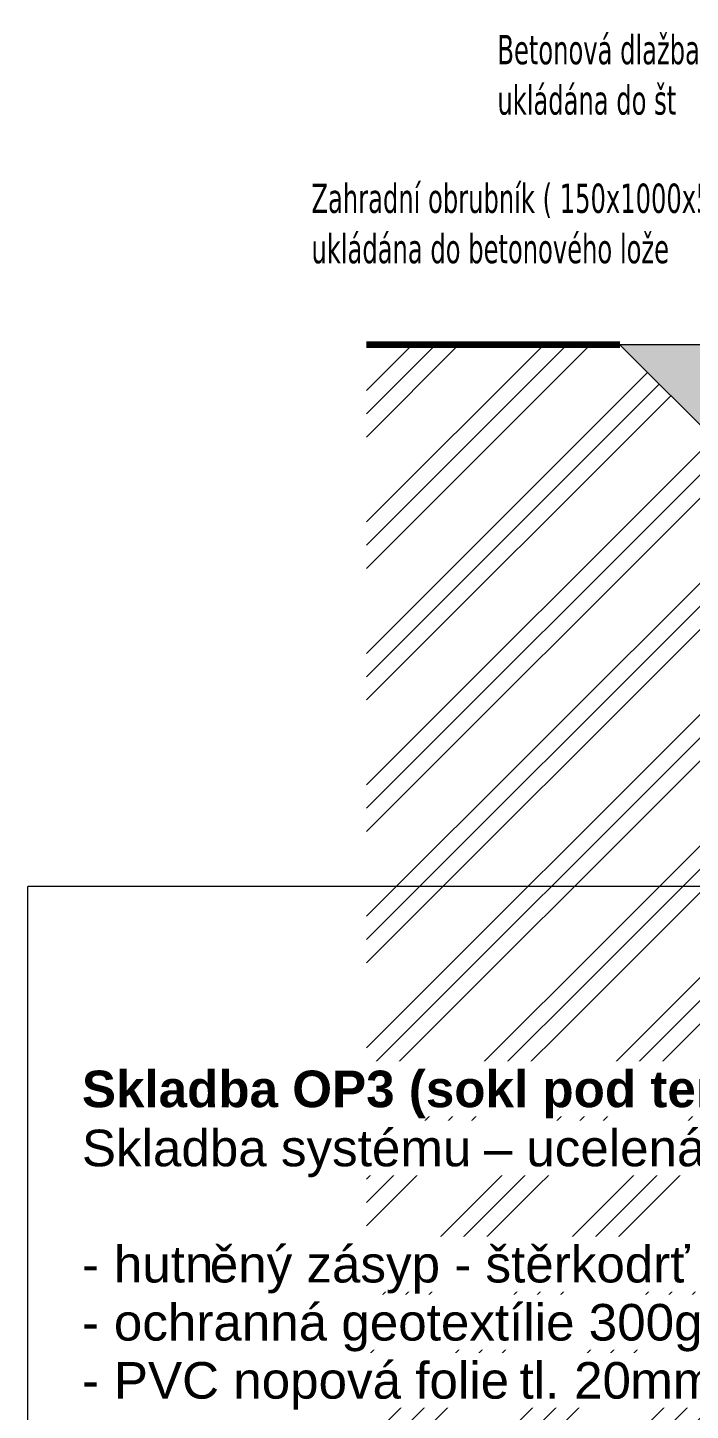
# Model space of a CAD drawing. Header units: millimetres. Extents: x 3130 to 6445, y 930 to 3528.
# Drawn here: x 3175 to 3627, y 1558 to 2503 of the extents above; entities that cross this region are included whole.
import ezdxf

# ---------------------------------------------------------------- set-up
doc = ezdxf.new("R2010")
doc.units = ezdxf.units.MM
for name, color, linetype, lineweight in [('A-DETL', 90, 'Continuous', 18), ('A-DETL-GENF', 92, 'Continuous', 18), ('A-DETL-THIN', 151, 'Continuous', 18), ('A-DETL-WIDE', 214, 'Continuous', 100), ('G-ANNO-TEXT', 231, 'Continuous', 9)]:
    doc.layers.add(name, color=color, linetype=linetype, lineweight=lineweight)
doc.styles.add('Arial', font='arial.ttf', dxfattribs={"height": 25})
doc.styles.add('Arial_B', font='arialbd.ttf', dxfattribs={"height": 25})
doc.styles.add('Tahoma_B', font='tahomabd.ttf', dxfattribs={"width": 0.7, "height": 20})

msp = doc.modelspace()

# ---------------------------------------------------------------- hatches: boundary and pattern name
at = {"layer": 'A-DETL-GENF'}
h = msp.add_hatch(dxfattribs=at)
h.set_pattern_fill('FP_4', style=0, pattern_type=2)
h.set_pattern_definition([(45, (0, 0), (-44.9013, 44.9013), []), (45, (15.875, 0), (0, 89.80256), []), (45, (-15.875, 0), (0, 89.80256), [])])
h.paths.add_polyline_path([(5718.5, 1180.1), (5718.5, 2435.9), (5386.26, 2435.9), (5386.26, 1476.62), (4786.26, 1293.18), (4786.26, 1585.9), (4286.26, 1585.9), (4286.26, 2055.24), (3709.96, 2055.24), (3709.96, 2155.24), (3579.3, 2285.9), (3406.26, 2285.9), (3406.26, 1180.1), (5178.11, 1180.1)])
h.paths.add_polyline_path([(3863.26, 2197.57), (3865.29, 2199.91), (3863.26, 2201.94), (3863.26, 2201.34)])
h = msp.add_hatch(dxfattribs=at)
h.set_pattern_fill('FP_7', color=1, style=0, pattern_type=2)
h.set_pattern_definition([(45, (0, 0), (0, 14.142136), [5, -15]), (135, (10.6, 7), (-14.142136, 9e-16), [5, -15])])
h.paths.add_polyline_path([(4291.26, 1590.9), (4566.26, 1590.9), (4566.26, 1907.87), (4564.28, 1908.8), (4562.94, 1909.82), (4561.67, 1911.48), (4560.87, 1913.41), (4560.6, 1915.48), (4560.87, 1917.55), (4561.67, 1919.48), (4562.94, 1921.14), (4564.6, 1922.41), (4566.26, 1923.1), (4566.26, 2055.24), (4291.26, 2055.24), (4291.26, 1594.13)])
h.paths.add_polyline_path([(4286.26, 1585.9), (4291.26, 1585.9), (4291.26, 1590.9), (4286.26, 1590.9)])
h.paths.add_polyline_path([(4453.6, 1907.48), (4451.53, 1907.75), (4449.6, 1908.55), (4447.94, 1909.82), (4446.67, 1911.48), (4445.87, 1913.41), (4445.6, 1915.48), (4445.87, 1917.55), (4446.67, 1919.48), (4447.94, 1921.14), (4449.6, 1922.41), (4451.53, 1923.21), (4453.6, 1923.48), (4455.96, 1923.09), (4457.6, 1922.41), (4459.26, 1921.14), (4460.53, 1919.48), (4461.33, 1917.55), (4461.6, 1915.48), (4461.33, 1913.41), (4460.53, 1911.48), (4459.26, 1909.82), (4457.6, 1908.55), (4455.67, 1907.75)])
h.paths.add_polyline_path([(3709.96, 2155.24), (3813.26, 2227.58), (3813.26, 2285.9), (3579.3, 2285.9), (3637.62, 2227.58)])

# ---------------------------------------------------------------- linework, layer by layer
at = {"layer": 'A-DETL'}
for p, q in [((3579.3, 2285.9), (3709.96, 2155.24)), ((3813.26, 2285.9), (3579.3, 2285.9))]:
    msp.add_line(p, q, dxfattribs=at)
at = {"layer": 'A-DETL-THIN'}
for p in [(3174.96, 1145.9), (4881.13, 1915.9)]:
    msp.add_line(p, (3174.96, 1915.9), dxfattribs=at)
at = {"layer": 'A-DETL-WIDE'}
msp.add_line((3579.3, 2285.9), (3406.26, 2285.9), dxfattribs=at)

# ---------------------------------------------------------------- texts
at = {"layer": 'G-ANNO-TEXT', "color": 1, "insert": (3495.66, 2497.6), "char_height": 20, "width": 520.215, "attachment_point": 1, "style": 'Tahoma_B', "bg_fill": 3, "box_fill_scale": 1.25, "bg_fill_color": 256, "bg_fill_true_color": 13158600, "bg_fill_transparency": 0}
msp.add_mtext('Betonová dlažba 50mm ( 400x400x50mm)', dxfattribs=at)
at = {"layer": 'G-ANNO-TEXT', "color": 7, "insert": (3211.98, 1670.36), "char_height": 25, "width": 26.4557, "attachment_point": 1, "style": 'Arial', "bg_fill": 3, "box_fill_scale": 1.25, "bg_fill_color": 256, "bg_fill_true_color": 13158600, "bg_fill_transparency": 0}
msp.add_mtext('- ', dxfattribs=at)

# ---------------------------------------------------------------- next in the draw order: texts
at = {"layer": 'G-ANNO-TEXT', "color": 1, "char_height": 20, "attachment_point": 1, "style": 'Tahoma_B', "bg_fill": 3, "box_fill_scale": 1.25, "bg_fill_color": 256, "bg_fill_true_color": 13158600, "bg_fill_transparency": 0}
for s, insert, width in [('ukládána do št', (3495.66, 2463.21), 179.578), ('Zahradní obrubník ( 150x1000x50mm)', (3368.72, 2396.08), 474.1982)]:
    msp.add_mtext(s, dxfattribs=dict(at, insert=insert, width=width))
at = {"layer": 'G-ANNO-TEXT', "color": 7, "char_height": 25, "attachment_point": 1, "bg_fill": 3, "box_fill_scale": 1.25, "bg_fill_color": 256, "bg_fill_true_color": 13158600, "bg_fill_transparency": 0}
for s, insert, width, style in [('Skladba OP3 (sokl pod terénem):', (3211.98, 1790.09), 661.3922, 'Arial_B'), ('hutn', (3233.81, 1670.36), 79.3671, 'Arial')]:
    msp.add_mtext(s, dxfattribs=dict(at, insert=insert, width=width, style=style))

# ---------------------------------------------------------------- next in the draw order: texts
at = {"layer": 'G-ANNO-TEXT', "color": 1, "insert": (3368.72, 2361.68), "char_height": 20, "width": 359.7172, "attachment_point": 1, "style": 'Tahoma_B', "bg_fill": 3, "box_fill_scale": 1.25, "bg_fill_color": 256, "bg_fill_true_color": 13158600, "bg_fill_transparency": 0}
msp.add_mtext('ukládána do betonového lože', dxfattribs=at)
at = {"layer": 'G-ANNO-TEXT', "color": 7, "char_height": 25, "attachment_point": 1, "style": 'Arial', "bg_fill": 3, "box_fill_scale": 1.25, "bg_fill_color": 256, "bg_fill_true_color": 13158600, "bg_fill_transparency": 0}
for s, insert, width in [('Skladba systému ', (3211.98, 1749.74), 332.7003), ('ěný zásyp - štěrkodrť fr. ', (3299.29, 1670.36), 459.3669), ('- ', (3211.98, 1630.68), 26.4557)]:
    msp.add_mtext(s, dxfattribs=dict(at, insert=insert, width=width))

# ---------------------------------------------------------------- next in the draw order: texts
for s, insert, width in [('\\fArial|b0|i0|c238|p34|;–', (3486.49, 1749.74), 23.2489), ('ochranná geotextílie 300g/m2, tl. 3mm', (3233.81, 1630.68), 718.312)]:
    msp.add_mtext(s, dxfattribs=dict(at, insert=insert, width=width))

# ---------------------------------------------------------------- next in the draw order: texts
for s, insert, width in [(' ucelená dodávka ', (3505.67, 1749.74), 340.7172), ('- ', (3211.98, 1590.99), 26.4557)]:
    msp.add_mtext(s, dxfattribs=dict(at, insert=insert, width=width))

# ---------------------------------------------------------------- next in the draw order: texts
at = {"layer": 'G-ANNO-TEXT', "color": 7, "insert": (3233.81, 1590.99), "char_height": 25, "width": 323.8818, "attachment_point": 1, "style": 'Arial', "bg_fill": 3, "box_fill_scale": 1.25, "bg_fill_color": 256, "bg_fill_true_color": 13158600, "bg_fill_transparency": 0}
msp.add_mtext('PVC nopová folie', dxfattribs=at)

# ---------------------------------------------------------------- next in the draw order: texts
at = {"layer": 'G-ANNO-TEXT', "color": 7, "insert": (3501.04, 1590.99), "char_height": 25, "width": 56.9198, "attachment_point": 1, "style": 'Arial', "bg_fill": 3, "box_fill_scale": 1.25, "bg_fill_color": 256, "bg_fill_true_color": 13158600, "bg_fill_transparency": 0}
msp.add_mtext(' tl. ', dxfattribs=at)

# ---------------------------------------------------------------- next in the draw order: texts
at = {"layer": 'G-ANNO-TEXT', "color": 7, "insert": (3548, 1590.99), "char_height": 25, "width": 46.4979, "attachment_point": 1, "style": 'Arial', "bg_fill": 3, "box_fill_scale": 1.25, "bg_fill_color": 256, "bg_fill_true_color": 13158600, "bg_fill_transparency": 0}
msp.add_mtext('20', dxfattribs=at)

# ---------------------------------------------------------------- next in the draw order: texts
at = {"layer": 'G-ANNO-TEXT', "color": 7, "insert": (3586.37, 1590.99), "char_height": 25, "width": 206.0337, "attachment_point": 1, "style": 'Arial', "bg_fill": 3, "box_fill_scale": 1.25, "bg_fill_color": 256, "bg_fill_true_color": 13158600, "bg_fill_transparency": 0}
msp.add_mtext('mm (např. ', dxfattribs=at)

doc.saveas('drawing.dxf')
